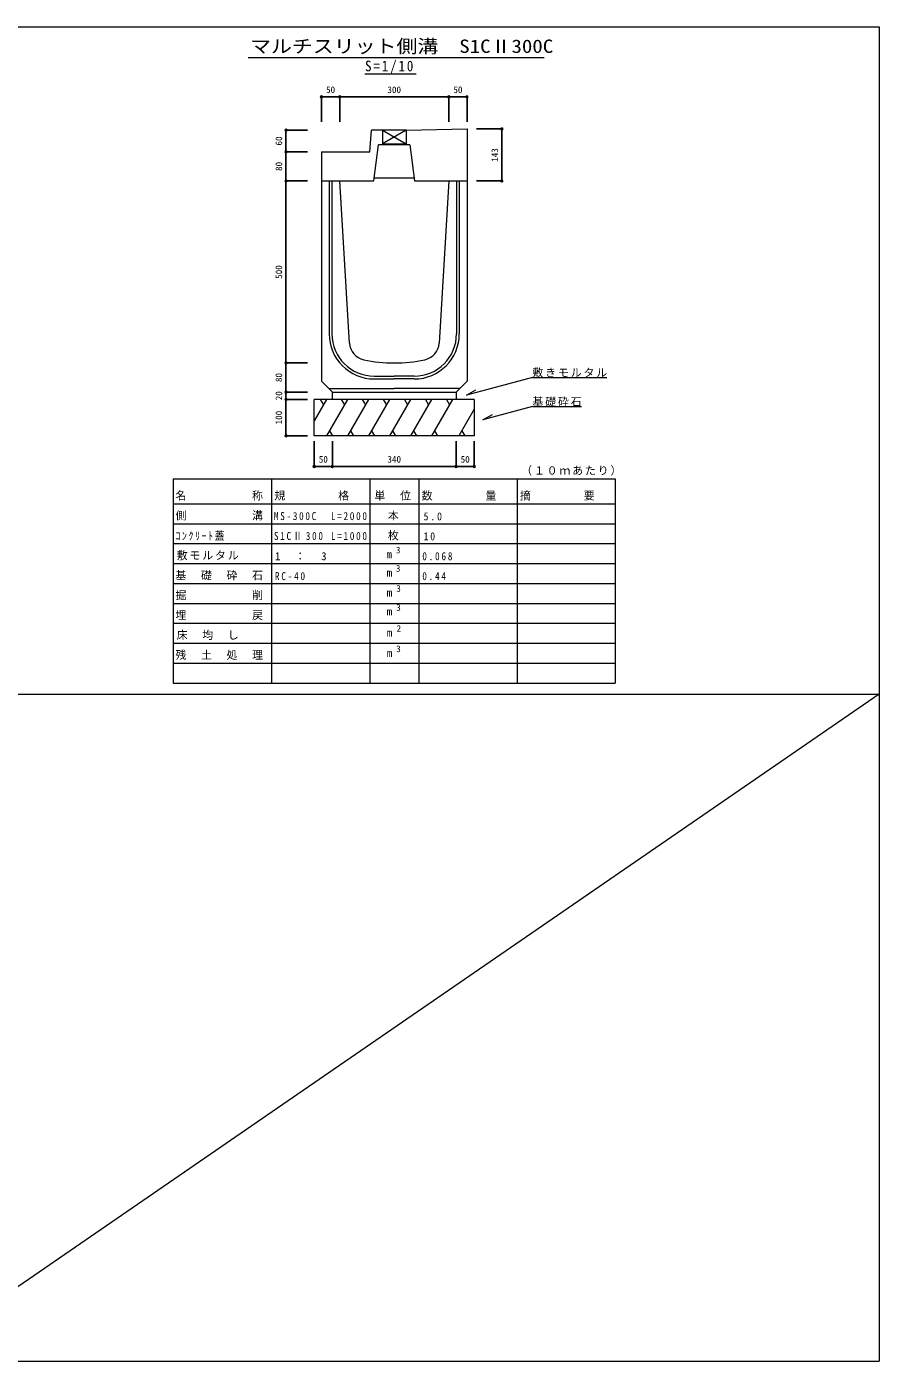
# Model space of a CAD drawing. Units: millimetres at full size, sheet at 1:10. Extents: x -4193 to 3807, y -1822 to 1845.
# Drawn here: x 1464 to 3807, y -1822 to 1845 of the extents above; entities that cross this region are included whole.
import ezdxf
from ezdxf.enums import TextEntityAlignment as Align

# ---------------------------------------------------------------- set-up
doc = ezdxf.new("R2010")
doc.units = ezdxf.units.MM
doc.header["$LTSCALE"] = 10
doc.header["$PDMODE"] = 32
doc.header["$PDSIZE"] = 5
doc.layers.add('0-0_通り芯', color=7, linetype='Continuous', lineweight=18)
doc.layers.add('0-1_躯体', color=4, linetype='Continuous')
doc.styles.add('ＭＳ ゴシック', font='')
doc.styles.get('ＭＳ ゴシック').set_extended_font_data('MS Gothic')

msp = doc.modelspace()

# ---------------------------------------------------------------- linework, layer by layer
at = {"layer": '0-0_通り芯', "color": 2}
for p, q in [((-1548.14, 1844.85), (3807.39, 1844.85)), ((3807.39, 1844.85), (3807.39, -1821.81)), ((-4192.61, -1821.81), (3807.39, -1821.81))]:
    msp.add_line(p, q, dxfattribs=at)
at = {"layer": '0-0_通り芯'}
for p, q in [((2072.23, 1759.85), (2886.23, 1759.85)), ((2393.62, 1715.14), (2534.59, 1715.14)), ((2853.83, 880.73), (2672.32, 832.1)), ((2853.83, 880.73), (3058.83, 880.73)), ((2672.32, 832.1), (2698.3, 847.1)), ((2288.11, 820.96), (2254.06, 761.98)), ((2254.06, 720.96), (2254.06, 820.96)), ((2694.06, 820.96), (2254.06, 820.96)), ((2270.8, 820.96), (2279.46, 805.97)), ((2345.84, 820.96), (2288.11, 720.96)), ((2304.06, 820.96), (2304.06, 840.96)), ((2328.54, 820.96), (2337.19, 805.97)), ((2403.58, 820.96), (2345.84, 720.96)), ((2386.27, 820.96), (2394.93, 805.97)), ((2461.31, 820.96), (2403.58, 720.96)), ((2444.01, 820.96), (2452.66, 805.97)), ((2519.05, 820.96), (2461.31, 720.96)), ((2501.74, 820.96), (2510.4, 805.97)), ((2576.78, 820.96), (2519.05, 720.96)), ((2559.48, 820.96), (2568.13, 805.97)), ((2634.52, 820.96), (2576.78, 720.96)), ((2617.21, 820.96), (2625.87, 805.97)), ((2644.06, 840.96), (2644.06, 820.96)), ((2694.06, 820.96), (2694.06, 720.96)), ((2694.06, 794.11), (2651.82, 720.96)), ((2853.83, 800.93), (2988.83, 800.93)), ((2296.03, 734.67), (2303.95, 720.96)), ((2353.76, 734.67), (2361.68, 720.96)), ((2411.5, 734.67), (2419.42, 720.96)), ((2469.23, 734.67), (2477.15, 720.96)), ((2526.97, 734.67), (2534.89, 720.96)), ((2584.7, 734.67), (2592.62, 720.96)), ((2659.74, 734.67), (2667.66, 720.96)), ((2694.06, 720.96), (2254.06, 720.96)), ((1866.56, 602.4), (3081.56, 602.4)), ((1866.56, 602.4), (1866.56, 479.28)), ((2136.56, 602.4), (2136.56, 479.28)), ((2406.56, 602.4), (2406.56, 479.28)), ((2541.56, 602.4), (2541.56, 479.28)), ((2811.56, 602.4), (2811.56, 479.28)), ((3081.56, 602.4), (3081.56, 479.28)), ((1866.56, 534), (3081.56, 534)), ((1866.56, 479.28), (3081.56, 479.28)), ((1866.56, 479.28), (1866.56, 41.52)), ((2136.56, 479.28), (2136.56, 41.52)), ((2406.56, 479.28), (2406.56, 41.52)), ((2541.56, 479.28), (2541.56, 41.52)), ((2811.56, 479.28), (2811.56, 41.52)), ((3081.56, 479.28), (3081.56, 41.52)), ((1866.56, 424.56), (3081.56, 424.56)), ((1866.56, 369.84), (3081.56, 369.84)), ((1866.56, 315.12), (3081.56, 315.12)), ((1866.56, 260.4), (3081.56, 260.4)), ((1866.56, 205.68), (3081.56, 205.68)), ((1866.56, 150.96), (3081.56, 150.96)), ((1866.56, 96.24), (3081.56, 96.24)), ((1866.56, 41.52), (3081.56, 41.52)), ((1952.06, 41.52), (2861.06, 41.52))]:
    msp.add_line(p, q, dxfattribs=at)
at = {"layer": '0-0_通り芯', "color": 3}
for p, q in [((2406.56, 1500.96), (2411.56, 1560.96)), ((2506.56, 1560.96), (2411.56, 1560.96)), ((2441.56, 1560.96), (2506.56, 1522.96)), ((2506.56, 1560.96), (2441.56, 1522.96)), ((2441.56, 1560.96), (2441.56, 1520.66)), ((2506.56, 1560.96), (2674.06, 1563.96)), ((2506.56, 1560.96), (2506.56, 1520.66)), ((2674.06, 1563.96), (2674.06, 1420.96)), ((2418.06, 1420.96), (2431.06, 1520.66)), ((2517.06, 1520.66), (2431.06, 1520.66)), ((2441.56, 1522.96), (2506.56, 1522.96)), ((2517.06, 1520.66), (2530.06, 1420.96)), ((2274.06, 1500.96), (2406.56, 1500.96)), ((2274.06, 1500.96), (2274.06, 1420.96)), ((2274.06, 1420.96), (2274.06, 870.96)), ((2274.06, 1420.96), (2418.06, 1420.96)), ((2295.26, 1420.96), (2295.26, 1000.96)), ((2302.86, 1420.96), (2302.86, 1000.96)), ((2350.77, 975.75), (2324.06, 1420.96)), ((2419.23, 1429.96), (2528.88, 1429.96)), ((2530.06, 1420.96), (2674.06, 1420.96)), ((2624.06, 1420.96), (2597.35, 975.75)), ((2645.26, 1420.96), (2645.26, 1000.96)), ((2652.86, 1420.96), (2652.86, 1000.96)), ((2674.06, 1420.96), (2674.06, 870.96)), ((2419.06, 884.76), (2474.06, 884.76)), ((2529.06, 884.76), (2474.06, 884.76)), ((2274.06, 870.96), (2304.06, 840.96)), ((2294.06, 850.96), (2474.06, 850.96)), ((2294.06, 850.96), (2474.06, 850.96)), ((2419.06, 877.16), (2474.06, 877.16)), ((2529.06, 877.16), (2474.06, 877.16)), ((2654.06, 850.96), (2474.06, 850.96)), ((2654.06, 850.96), (2474.06, 850.96)), ((2644.06, 840.96), (2674.06, 870.96)), ((2304.06, 840.96), (2644.06, 840.96)), ((2304.06, 840.96), (2644.06, 840.96)), ((2304.06, 840.96), (2644.06, 840.96))]:
    msp.add_line(p, q, dxfattribs=at)
at = {"layer": '0-0_通り芯', "color": 4}
for p, q in [((-4192.61, 11.52), (3807.39, 11.52)), ((3807.39, 11.52), (1140.72, -1821.81))]:
    msp.add_line(p, q, dxfattribs=at)
at = {"layer": '0-0_通り芯'}
msp.add_lwpolyline([(2853.83, 800.93), (2717.95, 764.52), (2743.93, 779.52)], dxfattribs=at)
at = {"layer": '0-0_通り芯', "color": 3}
for centre, radius, start, end in [((2419.06, 1000.96), 123.8, 180, 270), ((2419.06, 1000.96), 116.2, 180, 270), ((2529.06, 1000.96), 116.2, 270, 0), ((2529.06, 1000.96), 123.8, 270, 0), ((2400.68, 978.74), 50, 183.43, 257.9), ((2547.44, 978.74), 50, 282.1, 356.57), ((2474.06, 1320.96), 400, 257.9, 282.1)]:
    msp.add_arc(centre, radius, start, end, dxfattribs=at)
at = {"layer": '0-1_躯体', "color": 7}
for p, q in [((2324.06, 1651.96), (2274.06, 1651.96)), ((2624.06, 1651.96), (2324.06, 1651.96)), ((2674.06, 1651.96), (2624.06, 1651.96)), ((2176.42, 1500.96), (2176.42, 1560.96)), ((2769.93, 1420.96), (2769.93, 1563.96)), ((2176.42, 1420.96), (2176.42, 1500.96)), ((2176.42, 920.96), (2176.42, 1420.96)), ((2176.42, 840.96), (2176.42, 920.96)), ((2176.42, 820.96), (2176.42, 840.96)), ((2176.42, 720.96), (2176.42, 820.96)), ((2254.06, 636.67), (2304.06, 636.67)), ((2304.06, 636.67), (2644.06, 636.67)), ((2644.06, 636.67), (2694.06, 636.67))]:
    msp.add_line(p, q, dxfattribs=at)
at = {"layer": '0-1_躯体'}
for p, q in [((2274.06, 1651.96), (2274.06, 1583.31)), ((2324.06, 1651.96), (2324.06, 1583.31)), ((2624.06, 1651.96), (2624.06, 1583.31)), ((2674.06, 1651.96), (2674.06, 1583.31)), ((2176.42, 1560.96), (2235.32, 1560.96)), ((2769.93, 1563.96), (2700.5, 1563.96)), ((2176.42, 1500.96), (2235.32, 1500.96)), ((2176.42, 1420.96), (2235.32, 1420.96)), ((2176.42, 1420.96), (2235.32, 1420.96)), ((2176.42, 1420.96), (2235.32, 1420.96)), ((2176.42, 1420.96), (2235.32, 1420.96)), ((2769.93, 1420.96), (2700.5, 1420.96)), ((2176.42, 920.96), (2235.32, 920.96)), ((2176.42, 840.96), (2235.32, 840.96)), ((2176.42, 840.96), (2235.32, 840.96)), ((2176.42, 840.96), (2235.32, 840.96)), ((2176.42, 820.96), (2235.32, 820.96)), ((2176.42, 720.96), (2235.32, 720.96)), ((2254.06, 636.67), (2254.06, 705.9)), ((2304.06, 636.67), (2304.06, 705.9)), ((2644.06, 636.67), (2644.06, 705.9)), ((2694.06, 636.67), (2694.06, 705.9))]:
    msp.add_line(p, q, dxfattribs=at)
for p in [(2274.06, 1651.96), (2324.06, 1651.96), (2624.06, 1651.96), (2674.06, 1651.96), (2176.42, 1560.96), (2769.93, 1563.96), (2176.42, 1500.96), (2176.42, 1420.96), (2176.42, 1420.96), (2769.93, 1420.96), (2176.42, 920.96), (2176.42, 840.96), (2176.42, 820.96), (2176.42, 720.96), (2254.06, 636.67), (2304.06, 636.67), (2644.06, 636.67), (2694.06, 636.67)]:
    msp.add_point(p, dxfattribs=at)

# ---------------------------------------------------------------- texts
at = {"layer": '0-0_通り芯', "color": 3, "style": 'ＭＳ ゴシック', "width": 1.15}
msp.add_text('マルチスリット側溝\u3000S1CⅡ300C', height=36.66, dxfattribs=at).set_placement((2077.63, 1761.88), align=Align.BOTTOM_LEFT)
at = {"layer": '0-0_通り芯', "color": 4, "style": 'ＭＳ ゴシック'}
for s, p in [('3', (2478.58, 392.46)), ('3', (2478.58, 341.85)), ('3', (2479.75, 286.78)), ('3', (2479.48, 234.53)), ('2', (2480.38, 177)), ('3', (2479.48, 120.91))]:
    msp.add_text(s, height=18.33, dxfattribs=at).set_placement(p, align=Align.BOTTOM_LEFT)
at = {"layer": '0-0_通り芯', "style": 'ＭＳ ゴシック'}
for p in [(2452.48, 378.1), (2453.38, 327.48), (2453.38, 272.76), (2453.38, 220.78), (2453.47, 162.64), (2453.65, 106.55)]:
    msp.add_text('m', height=21.99, dxfattribs=at).set_placement(p, align=Align.BOTTOM_LEFT)
at = {"layer": '0-0_通り芯', "attachment_point": 7, "style": 'ＭＳ ゴシック'}
for s, insert, char_height in [('\\T1.28;\\W0.9;S=1/10', (2393.62, 1715.14), 29.33), ('\\T1.17;敷きモルタル', (2853.83, 880.73), 21.99), ('\\T1.17;基礎砕石', (2853.83, 800.93), 21.99), ('\\T1.17;（１０ｍあたり）', (2822.81, 611.34), 21.99), ('\\T1.17;名\u3000\u3000\u3000\u3000\u3000称', (1872.56, 542.94), 21.99), ('\\T1.17;規\u3000\u3000\u3000\u3000格', (2144.31, 542.94), 21.99), ('\\T1.17;単\u3000位', (2419.56, 542.94), 21.99), ('\\T1.17;数\u3000\u3000\u3000\u3000量', (2549.31, 542.94), 21.99), ('\\T1.17;摘\u3000\u3000\u3000\u3000要', (2819.31, 542.94), 21.99), ('\\T1.17;側\u3000\u3000\u3000\u3000\u3000溝', (1872.56, 488.22), 21.99), ('\\T1.17;\u3000本', (2421.31, 488.22), 21.99), ('\\T1.36;\\W0.85;MS-300C\u3000L=2000', (2143.31, 489.01), 21.99), ('\\T1.38;\\W0.9;5.0', (2554.56, 488.22), 21.99), ('\\T1.33;\\W0.9;ｺﾝｸﾘｰﾄ蓋', (1872.56, 433.5), 21.99), ('\\T1.36;\\W0.85;S1CⅡ300\\~L=1000', (2143.31, 434.29), 21.99), ('\\T1.17;\u3000枚', (2421.31, 433.5), 21.99), ('\\T1.36;\\W0.9;10', (2554.56, 433.5), 21.99), ('\\T1.17;敷モルタル', (1876.06, 378.78), 21.99), ('\\T1.21;1\u3000：\u30003', (2146.06, 378.78), 21.99), ('\\T1.38;\\W0.85;0.068', (2551.06, 378.78), 21.99), ('\\T1.17;基\u3000礎\u3000砕\u3000石', (1872.56, 324.06), 21.99), ('\\T1.38;\\W0.85;RC-40', (2146.06, 324.06), 21.99), ('\\T1.38;\\W0.85;0.44', (2551.06, 324.06), 21.99), ('\\T1.17;掘\u3000\u3000\u3000\u3000\u3000削', (1872.56, 269.34), 21.99), ('\\T1.17;埋\u3000\u3000\u3000\u3000\u3000戻', (1872.56, 214.62), 21.99), ('\\T1.17;床\u3000均\u3000し', (1876.06, 159.9), 21.99), ('\\T1.17;残\u3000土\u3000処\u3000理', (1872.56, 105.18), 21.99)]:
    msp.add_mtext(s, dxfattribs=dict(at, insert=insert, char_height=char_height))
at = {"layer": '0-1_躯体', "style": 'ＭＳ ゴシック'}
for s, p in [('50', (2286.56, 1656.96)), ('300', (2455.31, 1656.96)), ('50', (2636.56, 1656.96)), ('50', (2266.56, 641.67)), ('340', (2455.31, 641.67)), ('50', (2656.56, 641.67))]:
    msp.add_text(s, height=18.33, dxfattribs=at).set_placement(p, align=Align.BOTTOM_LEFT)
for s, p in [('60', (2171.42, 1518.46)), ('143', (2764.93, 1473.71)), ('80', (2171.42, 1448.46)), ('500', (2171.42, 1152.21)), ('80', (2171.42, 868.46)), ('20', (2171.42, 818.46)), ('100', (2171.42, 752.21))]:
    msp.add_text(s, height=18.33, rotation=90, dxfattribs=at).set_placement(p, align=Align.BOTTOM_LEFT)

doc.saveas('drawing.dxf')
